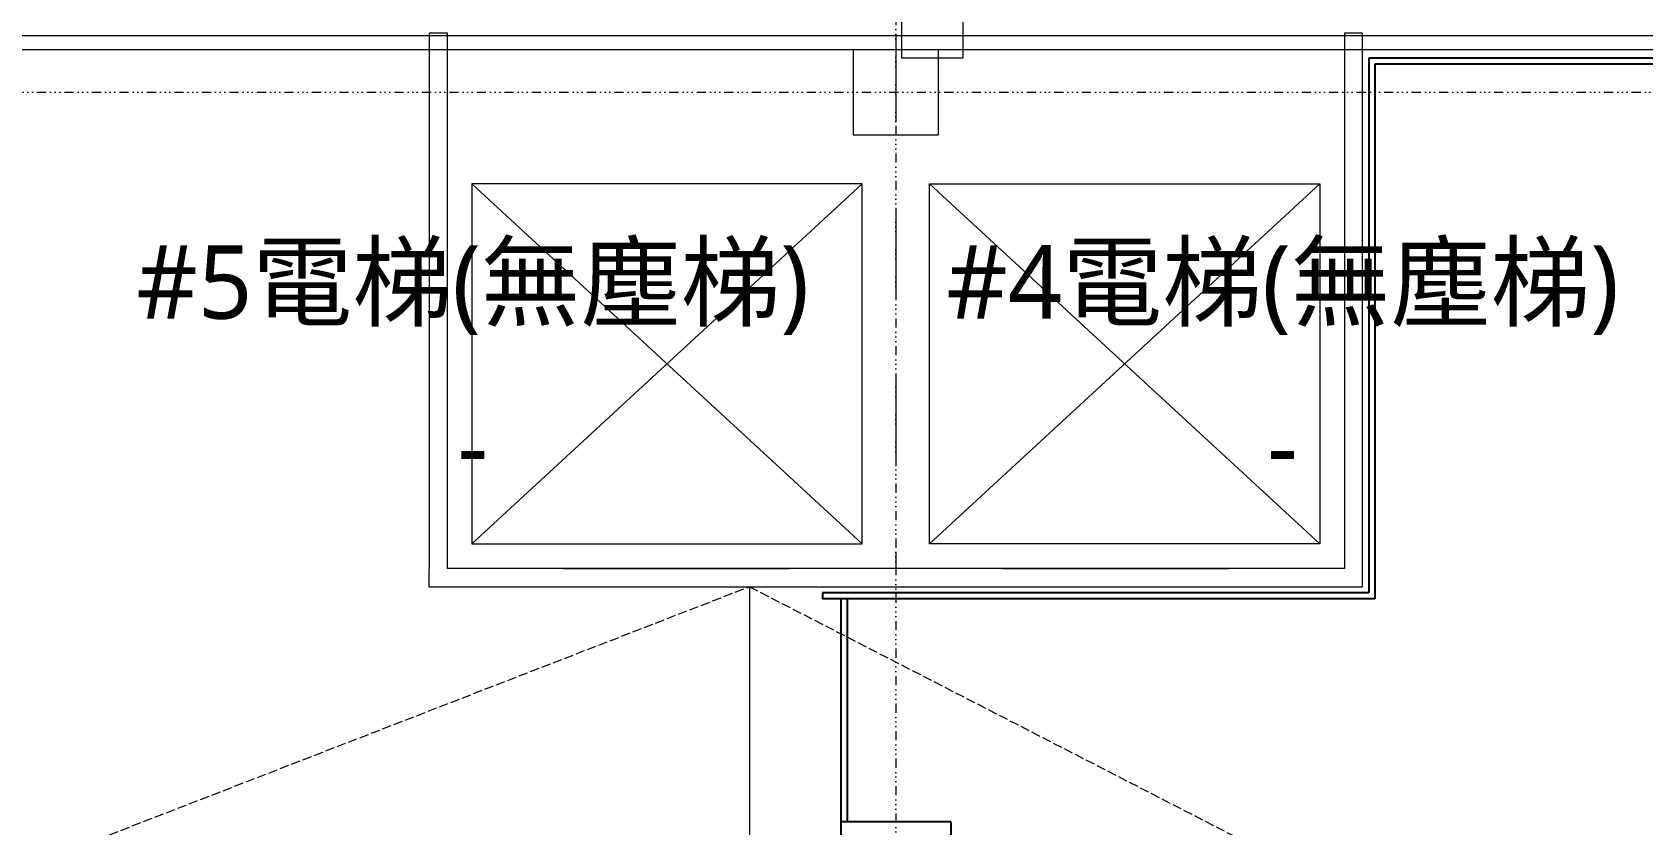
# Model space of a CAD drawing. Extents: x -76427 to 292734, y -42117 to 131250.
# Drawn here: x 186123 to 199321, y 84000 to 90491 of the extents above; entities that cross this region are included whole.
import ezdxf
from ezdxf.enums import TextEntityAlignment as Align

# ---------------------------------------------------------------- set-up
doc = ezdxf.new("R2010")
doc.units = 0
doc.header["$LTSCALE"] = 250
doc.set_wipeout_variables(frame=1)
for name, pattern in [('H12PL1$0$HIDDEN', [0.4, 0.3, -0.1]), ('H12PL1$0$JJP_三點線', [0.9, 0.3, -0.15, 0, -0.15, 0, -0.15, 0, -0.15]), ('H12PL1$0$TAI_虛線', [5.644, 2.822, -2.822]), ('H12PL1$0$Wipeout_Contour', [1, 0, -1])]:
    doc.linetypes.add(name, pattern=pattern)
for name, color, linetype in [('H12PL1$0$A-OBJE-2D', 252, 'Continuous'), ('H12PL1$0$A-WALL-EX', 252, 'Continuous'), ('H12PL1$0$A-WALL-IN', 252, 'Continuous'), ('H12PL1$0$A-ZONE', 252, 'Continuous'), ('H12PL1$0$Hattch', 252, 'Continuous'), ('H12PL1$0$S-COL', 252, 'Continuous'), ('H12PL1$0$S-GRID', 252, 'Continuous'), ('H12PL1$0$S-SLAB-SHOW', 252, 'Continuous'), ('XFDP10$0$A-W-P1S (50K)', 2, 'Continuous'), ('XFDP10$0$A-W-P2D (50K)', 2, 'Continuous')]:
    doc.layers.add(name, color=color, linetype=linetype)
doc.styles.add('H12PL1$0$Standard', font='', dxfattribs={"width": 0.8})
doc.styles.get('H12PL1$0$Standard').set_extended_font_data('Microsoft JhengHei')

# ---------------------------------------------------------------- blocks, each defined once
blk = doc.blocks.new('XFDP10')
at = {"layer": 'XFDP10$0$A-W-P1S (50K)'}
for p, q in [((201200, 90280), (197075, 90280)), ((197075, 90280), (197075, 85900, 0)), ((201150, 90230), (197125, 90230)), ((197125, 90230), (197125, 85850, 0)), ((197075, 85900, 0), (192600, 85900, 0)), ((192600, 85900, 0), (192600, 85850, 0)), ((197125, 85850), (192600, 85850, 0)), ((193650, 84025, 0), (192750, 84025, 0)), ((192750, 84025, 0), (192750, 59550, 0)), ((193650, 84025, 0), (193650, 59550, 0))]:
    blk.add_line(p, q, dxfattribs=at)
at = {"layer": 'XFDP10$0$A-W-P2D (50K)'}
for p, q in [((192750, 85850, 0), (192750, 84025, 0)), ((192800, 85850, 0), (192800, 84025, 0))]:
    blk.add_line(p, q, dxfattribs=at)
blk = doc.blocks.new('H12PL1')
at = {"layer": 'H12PL1$0$A-OBJE-2D', "lineweight": 0}
for p, q in [((192925, 86300), (189725, 89250)), ((192925, 89250), (189725, 86300)), ((192925, 89250), (189725, 89250)), ((189725, 89250), (189725, 86300)), ((192925, 86300), (192925, 89250)), ((193475, 86300), (196675, 89250)), ((193475, 89250), (196675, 86300)), ((193475, 86300), (193475, 89250)), ((193475, 89250), (196675, 89250)), ((196675, 89250), (196675, 86300)), ((189725, 86300), (192925, 86300)), ((196675, 86300), (193475, 86300)), ((190475, 86100), (192325, 86100)), ((194075, 86100), (195925, 86100))]:
    blk.add_line(p, q, dxfattribs=at)
at = {"layer": 'H12PL1$0$A-OBJE-2D', "linetype": 'H12PL1$0$HIDDEN', "lineweight": 0}
for p, q in [((18450, 18700), (192000, 85950)), ((192000, 85950), (243150, 59650))]:
    blk.add_line(p, q, dxfattribs=at)
at = {"layer": 'H12PL1$0$A-OBJE-2D', "lineweight": 0}
blk.add_lwpolyline([(192000, 85950), (192000, 55200), (238800, 55200), (238800, 55650), (243150, 55650)], dxfattribs=at)
at = {"layer": 'H12PL1$0$A-WALL-IN', "lineweight": 0, "flags": 128}
for points in [[(197025, 90482.5), (196875, 90482.5)], [(196875, 90482.5), (196875, 86100)], [(197025, 86100), (197025, 90482.5)], [(189375, 85950), (189375, 86100)], [(196875, 86100), (189525, 86100)], [(197025, 85950), (197025, 86100)], [(189375, 85950), (197025, 85950)]]:
    blk.add_lwpolyline(points, dxfattribs=at)
at = {"layer": 'H12PL1$0$S-GRID', "linetype": 'H12PL1$0$JJP_三點線', "lineweight": 0}
blk.add_line((-29000, 90000), (289600, 90000), dxfattribs=at)
at = {"layer": 'H12PL1$0$A-ZONE', "style": 'H12PL1$0$Standard'}
for s, p in [('#5電梯(無塵梯)', (189732.47, 88744.68)), ('#4電梯(無塵梯)', (196369.12, 88744.68)), ('-', (189732.47, 87402.03)), ('-', (196369.12, 87402.03))]:
    blk.add_text(s, height=600, dxfattribs=at).set_placement(p, align=Align.TOP_CENTER)
at = {"linetype": 'H12PL1$0$Wipeout_Contour', "lineweight": 0, "ltscale": 157673.726295}
blk.add_wipeout([(151200, 99500), (193750, 99500), (193750, 90280), (193250, 90280), (193250, 99000), (151700, 99000), (151700, 90250), (151200, 90250)], dxfattribs=at).dxf.layer = 'H12PL1$0$Hattch'
at = {"layer": 'H12PL1$0$A-WALL-EX', "lineweight": 0}
blk.add_line((151700, 90465), (243600, 90465), dxfattribs=at)
at = {"layer": 'H12PL1$0$A-WALL-EX', "lineweight": 0, "flags": 128}
blk.add_lwpolyline([(151550, 90350), (243635, 90350)], dxfattribs=at)
at = {"layer": 'H12PL1$0$A-WALL-IN', "lineweight": 0, "flags": 128}
for points in [[(189525, 90482.5), (189375, 90482.5)], [(189375, 90482.5), (189375, 86100)], [(189525, 86100), (189525, 90482.5)]]:
    blk.add_lwpolyline(points, dxfattribs=at)
at = {"layer": 'H12PL1$0$Hattch', "lineweight": 0, "flags": 128}
blk.add_lwpolyline([(151200, 99500), (193750, 99500), (193750, 90280), (193250, 90280), (193250, 99000), (151700, 99000), (151700, 90250), (151200, 90250)], close=True, dxfattribs=at)
at = {"layer": 'H12PL1$0$S-COL', "lineweight": 0, "flags": 128}
blk.add_lwpolyline([(192850, 90350), (192850, 89650), (193550, 89650), (193550, 90350)], dxfattribs=at)
at = {"layer": 'H12PL1$0$S-GRID', "linetype": 'H12PL1$0$JJP_三點線', "lineweight": 0}
blk.add_line((193200, 128250), (193200, -28000), dxfattribs=at)
at = {"layer": 'H12PL1$0$S-SLAB-SHOW', "linetype": 'H12PL1$0$TAI_虛線', "lineweight": 0}
blk.add_lwpolyline([(193200, 90465), (193200, 86100)], dxfattribs=at)
blk.add_blockref('XFDP10', (0, 0))

msp = doc.modelspace()

# ---------------------------------------------------------------- block references
msp.add_blockref('H12PL1', (0, 0))

doc.saveas('drawing.dxf')
